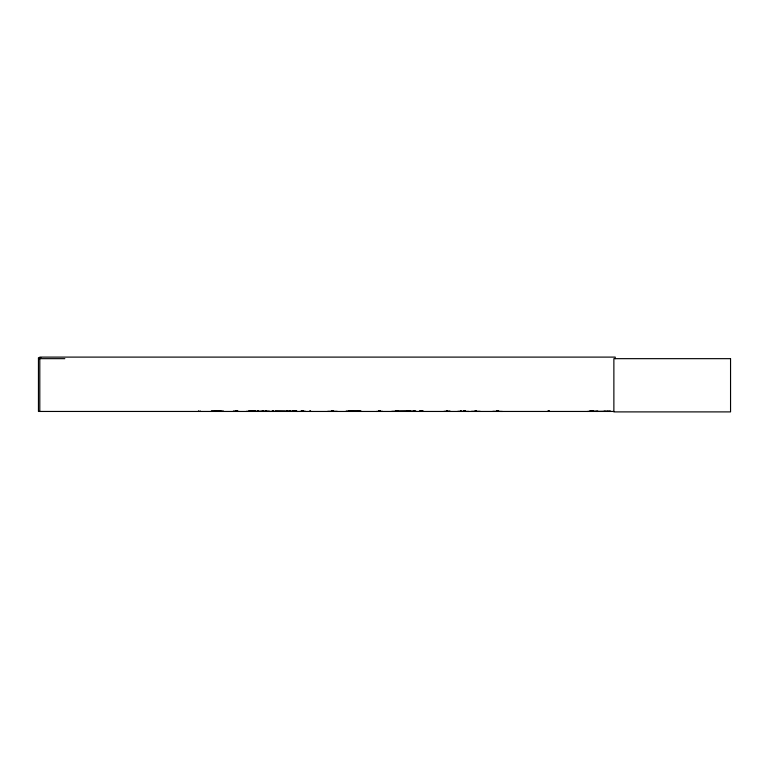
<?xml version="1.0" encoding="UTF-8"?>
<svg xmlns="http://www.w3.org/2000/svg" width="769" height="769" viewBox="0 0 769 769"><rect width="100%" height="100%" fill="white"/><g stroke="black" fill="none" stroke-linecap="round" stroke-linejoin="round"><path stroke-width="1.15" d="M471.484 411.338L480.221 411.338M327.709 411.338L337.274 411.338M492.785 411.338L502.368 411.453M391.748 411.338L415.779 411.021M449.98 411.011L443.886 411.377M254.424 411.434L254.452 410.675M254.683 411.338L254.587 410.675M269.275 411.05L246.311 411.377M275.273 411.338L269.631 411.453M251.972 411.338L252.03 410.675L252.049 411.338M233.392 411.011L238.919 411.396M305.581 411.338L300.006 411.338M346.194 411.05L361.065 411.05M382.462 411.338L376.464 411.453M349.78 411.338L349.684 410.675M40.853 357.662L38.45 357.662L38.45 411.453L614.027 411.453M38.45 358.662L64.827 358.662M211.34 411.107L223.433 411.011M275.465 411.107L297.997 411.453M422.863 411.05L419.067 411.396M597.773 411.031L587.554 411.453M211.321 411.242L221.299 411.232M275.446 411.242L285.424 411.242M350.616 411.242L360.594 411.242M398.842 411.232L408.82 411.242M610.73 411.213L596.302 411.444M591.351 411.396L591.409 410.675M465.062 411.396L465.139 410.675M295.729 411.396L295.7 410.675M257.942 411.396L258.028 410.675M463.87 411.396L463.88 410.675L463.851 411.338M590.996 411.338L590.967 410.675L590.88 411.453M266.036 411.338L265.959 410.675M457.786 411.338L468.994 411.453M615.229 358.662L615.229 357.104L39.805 357.104L39.805 411.453M610.73 411.444L609.25 411.213M608.279 411.213L606.808 411.213M605.511 411.213L604.049 411.213M593.072 410.675L593.072 411.453M593.024 410.675L593.024 411.453M592.745 410.675L592.745 411.453L592.668 410.675M591.765 410.675L591.765 411.453M591.688 410.675L591.688 411.453M590.246 410.675L590.159 411.453M590.083 410.896L590.073 411.453M549.018 410.675L549.095 411.453M548.931 410.675L548.931 411.453M548.374 410.675L548.374 411.453M548.21 410.675L548.23 411.453M498.61 410.675L498.648 411.453M498.485 410.675L498.408 411.453M498.341 410.675L498.322 411.453M498.139 410.675L498.139 411.453M497.005 410.675L497.024 411.453M496.899 410.675L496.755 411.453M496.678 410.675L496.63 411.453L496.514 410.675M476.453 410.675L476.405 411.453M476.299 410.675L476.299 411.453M475.607 410.675L475.694 411.453M475.329 410.675L475.415 411.453M475.261 410.675L475.261 411.453M465.216 410.675L465.216 411.453M464.812 410.675L464.861 411.453M464.687 410.675L464.659 411.453M464.524 410.675L464.524 411.453M460.881 410.675L461.006 411.453M460.737 411.453L460.708 410.675L460.621 411.453M460.429 410.675L460.41 411.453M447.318 410.675L447.347 411.453M447.173 410.675L447.135 411.453L447.02 410.675M446.866 410.675L446.837 411.453M422.815 411.453L422.729 410.675L422.652 411.453M422.094 410.675L422.094 411.453M422.008 410.675L421.95 411.453M421.931 410.675L421.902 411.453M420.826 411.453L420.633 410.675M420.364 411.453L420.345 410.675L420.182 411.453M420.114 410.675L420.047 411.453M414.731 410.896L414.731 411.453M414.626 410.675L414.606 411.453M414.414 410.675L414.433 411.453M414.126 410.675L414.145 411.453M413.953 411.453L413.933 410.675L413.828 411.453M409.964 410.675L409.964 411.453M409.829 410.675L409.771 411.453L409.685 410.675M409.454 410.675L409.569 411.453M409.396 411.453L409.291 410.675L409.204 411.453M408.185 410.79L408.185 411.453M408.07 410.79L408.07 411.453M407.282 410.79L407.282 411.453M397.813 410.675L397.775 411.453M397.679 411.453L397.64 410.675L397.554 411.453M397.304 410.675L397.285 411.453L397.246 410.675M396.025 410.675L395.987 411.453M395.968 411.453L395.843 410.675L395.718 411.453M395.593 410.675L395.516 411.453M395.458 410.675L395.497 411.453M380.338 410.675L380.424 411.453M380.174 410.675L380.232 411.453M380.049 410.675L380.078 411.453M379.944 410.675L379.848 411.453M379.684 410.675L379.655 411.453M379.598 410.675L379.598 411.453M379.03 410.675L379.117 411.453M378.915 411.453L378.886 410.675L378.742 411.453M378.608 410.675L378.55 411.453M358.662 410.675L358.662 411.453M358.594 410.675L358.489 411.453M358.421 411.453L358.335 410.675L358.306 411.453M358.143 410.675L358.027 411.453M357.873 410.675L357.96 411.453M357.787 410.896L357.787 411.453M353.048 410.896L353.048 411.453M352.971 410.675L352.884 411.453M352.817 410.675L352.721 411.453M352.702 410.675L352.702 411.453M352.538 410.675L352.413 411.453M352.356 410.675L352.26 411.453M352.183 410.675L352.183 411.453M349.626 410.79L349.578 411.453L349.511 410.675M349.318 410.675L349.28 411.453M349.193 410.675L349.136 411.453M349.001 410.675L349.03 411.453M333.496 410.675L333.544 411.453M333.419 410.675L333.381 411.453M333.188 410.675L333.304 411.453M333.121 410.675L333.035 411.453M332.987 410.675L332.987 411.453M332.842 410.675L332.814 411.453M332.612 410.675L332.554 411.453M332.419 410.675L332.419 411.453M332.362 410.896L332.362 411.453M331.997 410.675L331.929 411.453M331.756 410.675L331.775 411.453M331.66 410.675L331.679 411.453M331.487 410.675L331.506 411.453M310.551 410.79L310.551 411.453M309.763 410.79L309.763 411.453M303.582 410.896L303.582 411.453M303.524 410.675L303.39 411.453M303.322 410.675L303.236 411.453M303.101 410.675L303.207 411.453M302.948 410.675L303.005 411.453M302.746 410.675L302.813 411.453M302.717 410.675L302.602 411.453M302.428 410.675L302.457 411.453M302.352 410.675L302.323 411.453M302.236 410.675L302.179 411.453M302.034 410.675L301.977 411.453M296.392 410.79L296.392 411.453M295.536 410.675L295.565 411.453M295.056 410.675L295.152 411.453M294.931 410.675L294.988 411.453M294.825 410.896L294.825 411.453M293.104 410.675L292.999 411.453L292.874 410.675M292.758 410.675L292.778 411.453M292.576 410.675L292.556 411.453M292.393 411.453L292.335 410.675L292.23 411.453M289.942 410.675L290 411.453M289.769 410.675L289.836 411.453M289.653 410.675L289.682 411.453M289.452 410.675L289.471 411.453M289.355 410.675L289.288 411.453M289.192 410.675L289.231 411.453M287.404 410.896L287.404 411.453M287.337 410.675L287.241 411.453M287.173 410.675L287.087 411.453M286.875 410.675L286.875 411.453M286.76 410.675L286.827 411.453M286.693 410.675L286.597 411.453L286.529 410.675M273.101 410.675L273.13 411.453M272.995 410.896L272.995 411.453M272.822 410.675L272.88 411.453M272.63 410.675L272.716 411.453M272.457 410.675L272.572 411.453M272.428 410.675L272.457 411.453M266.526 410.675L266.468 411.453M266.276 410.675L266.334 411.453M266.074 410.675L266.189 411.453M265.766 410.675L265.757 411.453M265.699 410.896L265.699 411.453M263.094 410.675L263.104 411.453M262.892 410.675L262.94 411.453M262.806 411.453L262.7 410.675L262.604 411.453M262.402 410.675L262.402 411.453M262.344 410.896L262.344 411.453M258.374 410.896L258.374 411.453L258.288 410.675M258.115 410.675L258.163 411.453M257.778 410.675L257.826 411.453M257.567 410.675L257.653 411.453M254.875 410.675L254.847 411.453M254.731 410.675L254.722 411.453M254.193 410.675L254.308 411.453M254.164 410.675L254.106 411.453M253.328 410.79L253.328 411.453M251.396 410.79L251.396 411.453M250.559 410.79L250.559 411.453M249.915 410.896L249.915 411.453M249.848 410.675L249.714 411.453L249.656 410.675M249.541 410.675L249.464 411.453M249.281 410.675L249.339 411.453M249.089 410.675L249.146 411.453M236.929 410.896L236.929 411.453M236.862 410.675L236.727 411.453M236.669 410.675L236.583 411.453M236.554 410.675L236.439 411.453M236.294 410.675L236.352 411.453M236.16 410.675L236.102 411.453M220.472 410.675L220.492 411.453M220.29 410.675L220.338 411.453M220.097 410.675L220.136 411.453M220.011 410.675L219.963 411.453M219.828 410.675L219.751 411.453M215.791 410.675L215.839 411.453M215.628 410.896L215.628 411.453M215.426 411.453L215.493 410.675L215.301 411.453M215.253 410.675L215.118 411.453L215.099 410.675M200.094 410.79L200.094 411.453M198.537 410.79L198.537 411.453M730.55 358.662L613.873 358.662L613.873 411.896L730.55 411.896L730.55 358.662M476.107 411.453L476.098 410.675L476.021 411.453M379.367 411.453L379.367 410.675L379.309 411.453M295.402 411.453L295.383 410.675L295.354 411.453M252.482 411.453L252.472 410.675L252.395 411.453"/></g></svg>
